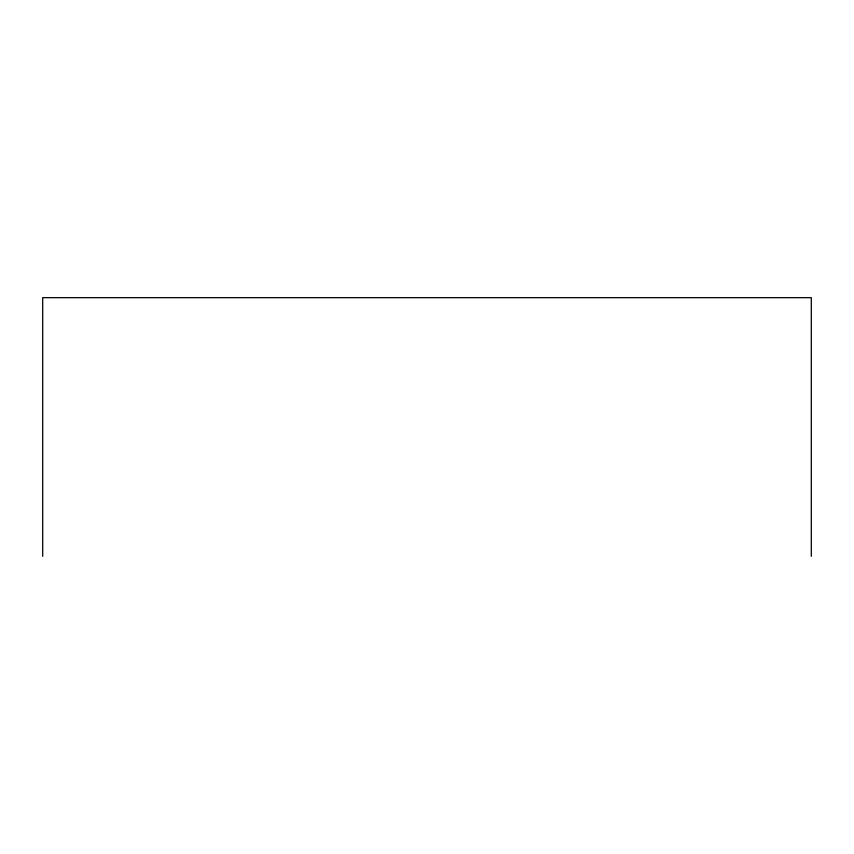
<?xml version="1.0" encoding="UTF-8"?>
<svg xmlns="http://www.w3.org/2000/svg" width="854" height="854" viewBox="0 0 854 854"><rect width="100%" height="100%" fill="white"/><g stroke="black" fill="none" stroke-linecap="round" stroke-linejoin="round"><path stroke-width="1.28" d="M811.3 556.338L811.3 297.662L42.7 297.662L42.7 556.338"/></g></svg>
